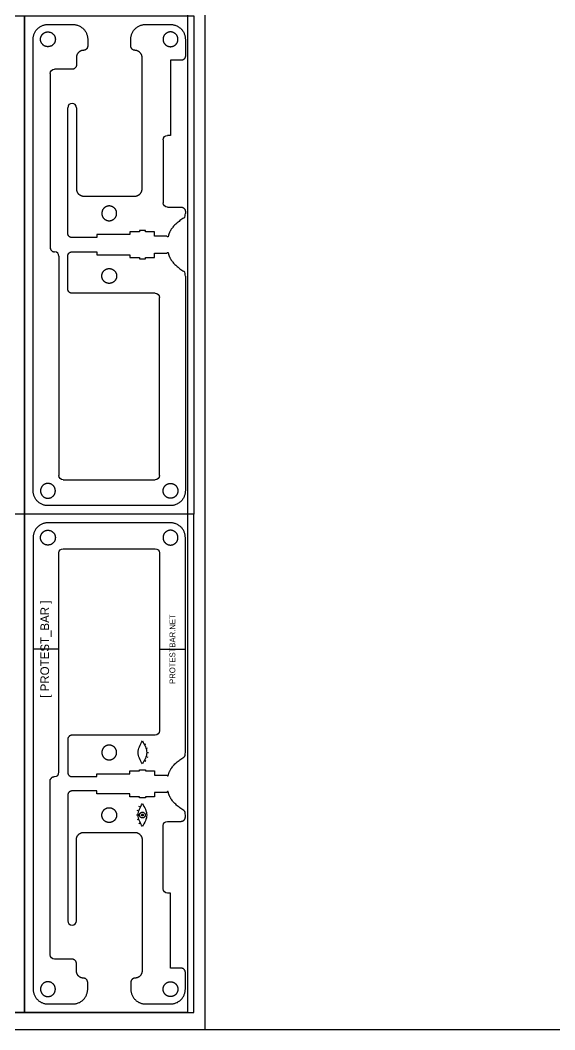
# Model space of a CAD drawing. Header units: millimetres. Extents: x 239 to 3341, y -97 to 676.
# Drawn here: x 2361.9 to 2548, y -96.8 to 255 of the extents above; entities that cross this region are included whole.
import ezdxf

# ---------------------------------------------------------------- set-up
doc = ezdxf.new("R2010")
doc.units = ezdxf.units.MM
doc.layers.add('Default', color=7, linetype='Continuous')
doc.layers.add('ESP', color=7, linetype='Continuous')

msp = doc.modelspace()

# ---------------------------------------------------------------- linework, layer by layer
at = {"color": 3}
for p, q in [((2405.1, 2.58), (2405.63, 2.85)), ((2405.67, 1.26), (2406.23, 1.44)), ((2405.11, -2.89), (2405.64, -3.16)), ((2405.67, -1.57), (2406.24, -1.75)), ((2405.92, -0.16), (2406.51, -0.15)), ((2403.15, -20.57), (2402.59, -20.39)), ((2403.72, -19.25), (2403.19, -18.98)), ((2402.91, -21.99), (2402.32, -21.99)), ((2403.16, -23.4), (2402.6, -23.58)), ((2403.73, -24.72), (2403.2, -24.99))]:
    msp.add_line(p, q, dxfattribs=at)
for points in [[(2404.41, -4.18), (2403.66, -2.84), (2402.16, -0.17), (2403.66, 2.51), (2404.41, 3.84)], [(2404.41, 3.84), (2405.16, 2.51), (2406.67, -0.17), (2405.16, -2.84), (2404.41, -4.18)], [(2404.41, -25.99), (2403.66, -24.65), (2402.16, -21.98), (2403.66, -19.3), (2404.41, -17.96)], [(2404.41, -17.96), (2405.16, -19.3), (2406.67, -21.98), (2405.16, -24.65), (2404.41, -25.99)]]:
    msp.add_open_spline(points, degree=3, dxfattribs=at)
for points, knots in [([(2404.41, -20.98), (2403.41, -20.98), (2403.41, -21.98), (2403.41, -22.98), (2404.41, -22.98), (2405.41, -22.98), (2405.41, -21.98), (2405.41, -20.98), (2404.41, -20.98)], [0, 0, 0, 1.570796, 1.570796, 3.141593, 3.141593, 4.712389, 4.712389, 6.283185, 6.283185, 6.283185]), ([(2404.41, -21.68), (2404.11, -21.68), (2404.11, -21.98), (2404.11, -22.28), (2404.41, -22.28), (2404.71, -22.28), (2404.71, -21.98), (2404.71, -21.68), (2404.41, -21.68)], [0, 0, 0, 0.471239, 0.471239, 0.942478, 0.942478, 1.413717, 1.413717, 1.884956, 1.884956, 1.884956])]:
    msp.add_rational_spline(points, [1, 0.707106781187, 1, 0.707106781187, 1, 0.707106781187, 1, 0.707106781187, 1], degree=2, knots=knots, dxfattribs=at)
at = {"layer": 'Default', "color": 5}
for p, q in [((2379.9, 225.98), (2379.93, 225.98)), ((2379.9, -60.3), (2379.93, -60.3))]:
    msp.add_line(p, q, dxfattribs=at)
at = {"layer": 'Default', "color": 1}
for points in [[(2371.52, 250.89), (2368.94, 250.89), (2368.94, 248.31), (2368.94, 245.74), (2371.52, 245.74), (2374.1, 245.74), (2374.1, 248.31), (2374.1, 250.89), (2371.52, 250.89)], [(2414.2, 250.89), (2416.78, 250.89), (2416.78, 248.31), (2416.78, 245.74), (2414.2, 245.74), (2411.62, 245.74), (2411.62, 248.31), (2411.62, 250.89), (2414.2, 250.89)], [(2392.86, 190.25), (2395.44, 190.25), (2395.44, 187.67), (2395.44, 185.09), (2392.86, 185.09), (2390.28, 185.09), (2390.28, 187.67), (2390.28, 190.25), (2392.86, 190.25)], [(2392.86, 163.27), (2395.44, 163.27), (2395.44, 165.85), (2395.44, 168.43), (2392.86, 168.43), (2390.28, 168.43), (2390.28, 165.85), (2390.28, 163.27), (2392.86, 163.27)], [(2371.52, 88.42), (2368.94, 88.42), (2368.94, 91), (2368.94, 93.58), (2371.52, 93.58), (2374.1, 93.58), (2374.1, 91), (2374.1, 88.42), (2371.52, 88.42)], [(2414.2, 88.42), (2416.78, 88.42), (2416.78, 91), (2416.78, 93.58), (2414.2, 93.58), (2411.62, 93.58), (2411.62, 91), (2411.62, 88.42), (2414.2, 88.42)], [(2371.52, 77.26), (2368.94, 77.26), (2368.94, 74.68), (2368.94, 72.1), (2371.52, 72.1), (2374.1, 72.1), (2374.1, 74.68), (2374.1, 77.26), (2371.52, 77.26)], [(2414.2, 77.26), (2416.78, 77.26), (2416.78, 74.68), (2416.78, 72.1), (2414.2, 72.1), (2411.62, 72.1), (2411.62, 74.68), (2411.62, 77.26), (2414.2, 77.26)], [(2392.86, 2.41), (2395.44, 2.41), (2395.44, -0.17), (2395.44, -2.75), (2392.86, -2.75), (2390.28, -2.75), (2390.28, -0.17), (2390.28, 2.41), (2392.86, 2.41)], [(2392.86, -24.57), (2395.44, -24.57), (2395.44, -21.99), (2395.44, -19.41), (2392.86, -19.41), (2390.28, -19.41), (2390.28, -21.99), (2390.28, -24.57), (2392.86, -24.57)], [(2371.52, -85.22), (2368.94, -85.22), (2368.94, -82.64), (2368.94, -80.06), (2371.52, -80.06), (2374.1, -80.06), (2374.1, -82.64), (2374.1, -85.22), (2371.52, -85.22)], [(2414.2, -85.22), (2416.78, -85.22), (2416.78, -82.64), (2416.78, -80.06), (2414.2, -80.06), (2411.62, -80.06), (2411.62, -82.64), (2411.62, -85.22), (2414.2, -85.22)]]:
    msp.add_rational_spline(points, [1, 0.707106781187, 1, 0.707106781187, 1, 0.707106781187, 1, 0.707106781187, 1], degree=2, knots=[0, 0, 0, 4.052164, 4.052164, 8.104327, 8.104327, 12.156491, 12.156491, 16.208655, 16.208655, 16.208655], dxfattribs=at)
at = {"layer": 'ESP', "color": 5}
for p, q in [((2371.52, 253.47), (2380.2, 253.47)), ((2405.52, 253.47), (2414.2, 253.47)), ((2385.36, 248.31), (2385.36, 245.97)), ((2400.36, 245.97), (2400.36, 248.31)), ((2419.36, 248.31), (2419.36, 242.49)), ((2404.29, 196.21), (2404.29, 241.93)), ((2383.97, 193.67), (2401.75, 193.67)), ((2419.36, 188.34), (2419.36, 187.67)), ((2378.4, 161.34), (2378.4, 172.76)), ((2414.2, 85.84), (2371.52, 85.84)), ((2414.2, 79.84), (2371.52, 79.84)), ((2378.4, 4.34), (2378.4, -7.08)), ((2419.36, -22.66), (2419.36, -22)), ((2383.97, -28), (2401.75, -28)), ((2404.29, -30.54), (2404.29, -76.26)), ((2419.36, -82.64), (2419.36, -76.81)), ((2385.36, -82.64), (2385.36, -80.29)), ((2400.36, -80.29), (2400.36, -82.64)), ((2371.52, -87.8), (2380.2, -87.8)), ((2405.52, -87.8), (2414.2, -87.8))]:
    msp.add_line(p, q, dxfattribs=at)
at = {"layer": 'ESP'}
for p, q in [((2375.36, 35.84), (2366.36, 35.84)), ((2410.36, 35.84), (2419.36, 35.84))]:
    msp.add_line(p, q, dxfattribs=at)
for points in [[(2121.36, 512.8), (3340.56, 512.8), (3340.56, -96.8), (2121.36, -96.8)], [(2121.36, -96.8), (2121.36, 512.8), (2426.16, 512.8), (2426.16, -96.8)], [(2127.36, -90.8), (2127.36, 506.8), (2420.16, 506.8), (2420.16, -90.8)], [(2363.36, 256.47), (2363.36, 82.84), (2304.36, 82.84), (2304.36, 256.47)], [(2422.36, 256.47), (2422.36, 82.84), (2363.36, 82.84), (2363.36, 256.47)], [(2363.36, -90.8), (2363.36, 82.84), (2304.36, 82.84), (2304.36, -90.8)], [(2422.36, -90.8), (2422.36, 82.84), (2363.36, 82.84), (2363.36, -90.8)]]:
    msp.add_lwpolyline(points, close=True, dxfattribs=at)
at = {"layer": 'ESP', "color": 5}
for points in [[(2366.36, 91), (2366.36, 248.31)], [(2417.86, 240.99), (2414.2, 240.99), (2414.2, 214.84), (2413.16, 214.84)], [(2379.93, 237.88), (2373.83, 237.88)], [(2411.66, 213.34), (2411.66, 191.34)], [(2413.16, 189.84), (2417.86, 189.84)], [(2413.39, 179.5), (2413.17, 179.5), (2412.91, 179.75), (2408.67, 179.75), (2408.67, 181.25), (2405.43, 181.25), (2405.43, 181.66), (2403.4, 181.66), (2403.4, 181.25), (2400.06, 181.25), (2400.06, 180.26), (2388.57, 180.26), (2388.57, 179.26), (2379.9, 179.26)], [(2375.36, 172.76), (2375.36, 96.34)], [(2379.9, 174.26), (2388.57, 174.26), (2388.57, 173.26), (2400.06, 173.26), (2400.06, 172.26), (2403.4, 172.26), (2403.4, 171.85), (2405.43, 171.85), (2405.43, 172.26), (2408.67, 172.26), (2408.67, 173.76), (2412.91, 173.76), (2413.17, 174.01), (2413.39, 174.01)], [(2419.36, 165.84), (2419.36, 91)], [(2408.86, 159.84), (2379.9, 159.84)], [(2410.36, 96.34), (2410.36, 158.34)], [(2376.86, 94.84), (2408.86, 94.84)], [(2366.36, 74.68), (2366.36, -82.64)], [(2419.36, -0.16), (2419.36, 74.68)], [(2376.86, 70.84), (2408.86, 70.84)], [(2375.36, -7.08), (2375.36, 69.34)], [(2410.36, 69.34), (2410.36, 7.34)], [(2408.86, 5.84), (2379.9, 5.84)], [(2379.9, -8.58), (2388.57, -8.58), (2388.57, -7.58), (2400.06, -7.58), (2400.06, -6.58), (2403.4, -6.58), (2403.4, -6.18), (2405.43, -6.18), (2405.43, -6.58), (2408.67, -6.58), (2408.67, -8.08), (2412.91, -8.08), (2413.17, -8.33), (2413.39, -8.33)], [(2413.39, -13.82), (2413.17, -13.82), (2412.91, -14.08), (2408.67, -14.08), (2408.67, -15.57), (2405.43, -15.57), (2405.43, -15.98), (2403.4, -15.98), (2403.4, -15.57), (2400.06, -15.57), (2400.06, -14.58), (2388.57, -14.58), (2388.57, -13.58), (2379.9, -13.58)], [(2413.16, -24.16), (2417.86, -24.16)], [(2411.66, -47.66), (2411.66, -25.66)], [(2417.86, -75.31), (2414.2, -75.31), (2414.2, -49.16), (2413.16, -49.16)], [(2379.93, -72.2), (2373.83, -72.2)]]:
    msp.add_lwpolyline(points, dxfattribs=at)
for points in [[(2373.86, 174.26), (2373.83, 174.26)], [(2373.86, -8.58), (2373.83, -8.58)]]:
    msp.add_lwpolyline(points, close=True, dxfattribs=at)
at = {"layer": 'ESP', "color": 5, "extrusion": (0, 0, -1)}
for centre, start, end in [((-2373.83, 236.38), 0, 90), ((-2413.16, 213.34), 360, 90), ((-2413.16, 191.34), 270, 0), ((-2408.86, 158.34), 90, 180), ((-2376.86, 96.34), 270, 0), ((-2408.86, 96.34), 180, 270), ((-2376.86, 69.34), 0, 90), ((-2408.86, 69.34), 90, 180), ((-2408.86, 7.34), 180, 270), ((-2413.16, -25.66), 0, 90), ((-2413.16, -47.66), 270, 0), ((-2373.83, -70.7), 270, 0)]:
    msp.add_arc(centre, 1.5, start, end, dxfattribs=at)
at = {"layer": 'ESP', "color": 5}
for centre, radius, start, end in [((2379.92, 224.48), 1.52, 0, 180), ((2418.41, 186.84), 0.914, 301.4535, 354.9521), ((2408.91, 187.67), 10.45, 354.9521, 0), ((2373.86, 172.76), 1.5, 0, 90), ((2418.41, 166.68), 0.914, 5.047, 58.5465), ((2408.91, 165.84), 10.45, 0, 5.047), ((2418.41, -1), 0.914, 301.4535, 354.953), ((2408.91, -0.16), 10.45, 354.953, 0), ((2373.86, -7.08), 1.5, 270, 0), ((2418.41, -21.16), 0.914, 5.0479, 58.5465), ((2408.91, -22), 10.45, 0, 5.0479), ((2379.92, -58.8), 1.52, 180, 0)]:
    msp.add_arc(centre, radius, start, end, dxfattribs=at)
for points, weights in [([(2366.36, 248.31), (2366.36, 253.47), (2371.52, 253.47)], [1, 0.707106781187, 1]), ([(2380.2, 253.47), (2385.36, 253.47), (2385.36, 248.31)], [1, 0.707106781186, 1]), ([(2400.36, 248.31), (2400.36, 253.47), (2405.52, 253.47)], [1.00000237525, 0.707108460739, 1.00000237525]), ([(2414.2, 253.47), (2419.36, 253.47), (2419.36, 248.31)], [1.00000237525, 0.707108460738, 1.00000237525]), ([(2383.9, 244.47), (2381.43, 244.41), (2381.43, 241.93)], [1, 0.716668585461, 1]), ([(2385.36, 245.97), (2385.36, 244.51), (2383.9, 244.47)], [1, 0.716668585461, 1]), ([(2401.82, 244.47), (2400.36, 244.51), (2400.36, 245.97)], [1.00000237525, 0.716670287724, 1.00000237525]), ([(2404.29, 241.93), (2404.29, 244.41), (2401.82, 244.47)], [1.00000237525, 0.716670287724, 1.00000237525]), ([(2381.43, 239.38), (2381.43, 237.88), (2379.93, 237.88)], [1, 0.707106781187, 1]), ([(2419.36, 242.49), (2419.36, 240.99), (2417.86, 240.99)], [1.00000237525, 0.707108460738, 1.00000237525]), ([(2381.43, 196.21), (2381.43, 193.67), (2383.97, 193.67)], [1.00000237525, 0.707108460738, 1.00000237525]), ([(2401.75, 193.67), (2404.29, 193.67), (2404.29, 196.21)], [1.00000237525, 0.707108460738, 1.00000237525]), ([(2417.86, 189.84), (2419.36, 189.84), (2419.36, 188.34)], [1, 0.707106781187, 1]), ([(2418.89, 186.06), (2413.96, 183.04), (2413.39, 179.5)], [1.00000237525, 0.979066609271, 1.00000237525]), ([(2379.9, 179.26), (2378.4, 179.26), (2378.4, 180.76)], [1.00000237525, 0.707108460738, 1.00000237525]), ([(2378.4, 172.76), (2378.4, 174.26), (2379.9, 174.26)], [1, 0.707106781186, 1]), ([(2413.39, 174.01), (2413.96, 170.48), (2418.89, 167.46)], [1, 0.979064273689, 1]), ([(2379.9, 159.84), (2378.4, 159.84), (2378.4, 161.34)], [1, 0.707106781186, 1]), ([(2371.52, 85.84), (2366.36, 85.84), (2366.36, 91)], [1, 0.707106781187, 1]), ([(2419.36, 91), (2419.36, 85.84), (2414.2, 85.84)], [1, 0.707106781187, 1]), ([(2371.52, 79.84), (2366.36, 79.84), (2366.36, 74.68)], [1, 0.707106781187, 1]), ([(2419.36, 74.68), (2419.36, 79.84), (2414.2, 79.84)], [1, 0.707106781187, 1]), ([(2379.9, 5.84), (2378.4, 5.84), (2378.4, 4.34)], [1, 0.707106781186, 1]), ([(2413.39, -8.33), (2413.96, -4.8), (2418.89, -1.78)], [1, 0.979064273689, 1]), ([(2378.4, -7.08), (2378.4, -8.58), (2379.9, -8.58)], [1, 0.707106781186, 1]), ([(2379.9, -13.58), (2378.4, -13.58), (2378.4, -15.08)], [1.00000237525, 0.707108460738, 1.00000237525]), ([(2418.89, -20.38), (2413.96, -17.36), (2413.39, -13.82)], [1.00000237525, 0.979066609271, 1.00000237525]), ([(2417.86, -24.16), (2419.36, -24.16), (2419.36, -22.66)], [1, 0.707106781187, 1]), ([(2381.43, -30.54), (2381.43, -28), (2383.97, -28)], [1.00000237525, 0.707108460738, 1.00000237525]), ([(2401.75, -28), (2404.29, -28), (2404.29, -30.54)], [1.00000237525, 0.707108460738, 1.00000237525]), ([(2381.43, -73.7), (2381.43, -72.2), (2379.93, -72.2)], [1, 0.707106781187, 1]), ([(2383.9, -78.79), (2381.43, -78.73), (2381.43, -76.26)], [1, 0.716668585461, 1]), ([(2404.29, -76.26), (2404.29, -78.73), (2401.82, -78.79)], [1.00000237525, 0.716670287724, 1.00000237525]), ([(2419.36, -76.81), (2419.36, -75.31), (2417.86, -75.31)], [1.00000237525, 0.707108460738, 1.00000237525]), ([(2385.36, -80.29), (2385.36, -78.83), (2383.9, -78.79)], [1, 0.716668585461, 1]), ([(2401.82, -78.79), (2400.36, -78.83), (2400.36, -80.29)], [1.00000237525, 0.716670287724, 1.00000237525]), ([(2366.36, -82.64), (2366.36, -87.8), (2371.52, -87.8)], [1, 0.707106781187, 1]), ([(2380.2, -87.8), (2385.36, -87.8), (2385.36, -82.64)], [1, 0.707106781186, 1]), ([(2400.36, -82.64), (2400.36, -87.8), (2405.52, -87.8)], [1.00000237525, 0.707108460739, 1.00000237525]), ([(2414.2, -87.8), (2419.36, -87.8), (2419.36, -82.64)], [1.00000237525, 0.707108460738, 1.00000237525])]:
    msp.add_rational_spline(points, weights, degree=2, dxfattribs=at)
for points in [[(2381.43, 241.93), (2381.43, 240.56), (2381.43, 239.38)], [(2381.43, 224.48), (2381.43, 212.2), (2381.43, 196.21)], [(2381.43, -58.8), (2381.43, -46.52), (2381.43, -30.54)], [(2381.43, -76.26), (2381.43, -74.88), (2381.43, -73.7)]]:
    msp.add_open_spline(points, degree=2, dxfattribs=at)
for points in [[(2372.33, 236.38), (2372.33, 206.07), (2372.33, 175.76), (2372.33, 175.14), (2372.77, 174.7), (2373.21, 174.26), (2373.83, 174.26)], [(2372.33, -70.7), (2372.33, -40.39), (2372.33, -10.08), (2372.33, -9.46), (2372.77, -9.02), (2373.21, -8.58), (2373.83, -8.58)]]:
    msp.add_rational_spline(points, [1, 1, 1, 0.923879532511, 1, 0.923879532511, 1], degree=2, knots=[0, 0, 0, 1, 1, 1.785398, 1.785398, 2.570796, 2.570796, 2.570796], dxfattribs=at)
for points in [[(2378.4, 180.76), (2378.4, 184.22), (2378.4, 187.67), (2378.4, 207.93), (2378.4, 224.48)], [(2378.4, -15.08), (2378.4, -18.54), (2378.4, -22), (2378.4, -42.25), (2378.4, -58.8)]]:
    msp.add_open_spline(points, degree=2, knots=[306.178859, 306.178859, 306.178859, 313.096285, 313.096285, 353.601285, 353.601285, 353.601285], dxfattribs=at)

# ---------------------------------------------------------------- texts
at = {"layer": 'ESP', "attachment_point": 5, "rotation": 90}
for s, width, heights, insert, char_height in [('\\pxqc;{\\C3;[ PROTEST_BAR ]}', 56.4232, [22.85], (2370.86, 35.84), 3), ('\\pxqc;{\\C3;PROTESTBAR.NET}', 65, [0], (2414.86, 35.84), 2)]:
    msp.add_mtext_dynamic_manual_height_columns(s, width=width, gutter_width=1, heights=heights, dxfattribs=dict(at, insert=insert, char_height=char_height))

doc.saveas('drawing.dxf')
